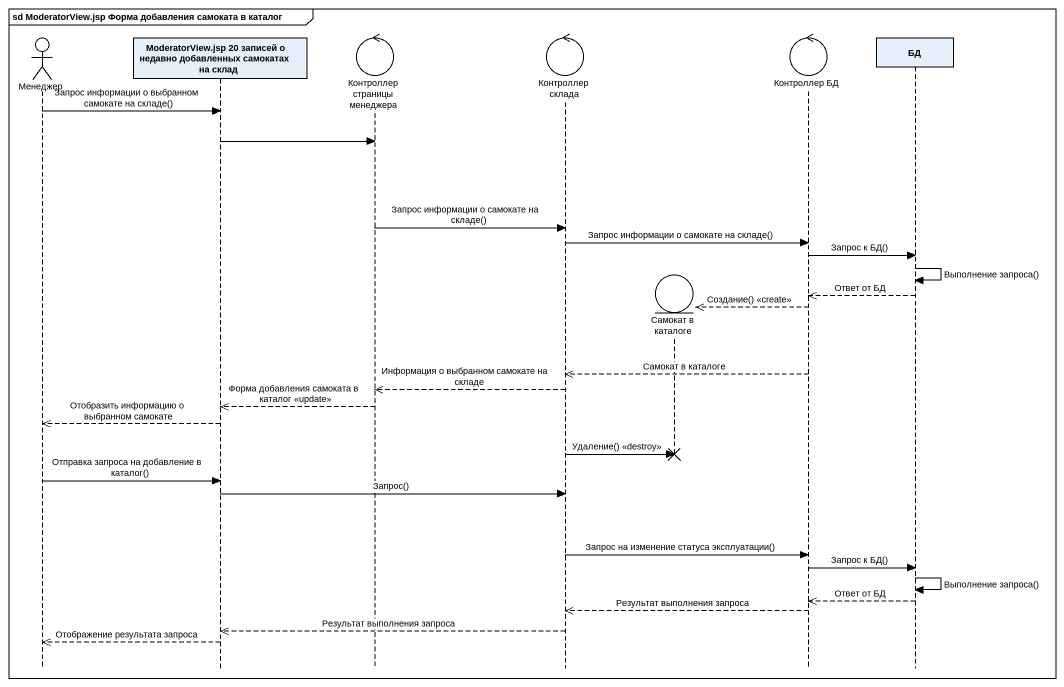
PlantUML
@startuml
mainframe sd ModeratorView.jsp Форма добавления самоката в каталог
hide footbox
actor Менеджер
participant "ModeratorView.jsp 20 записей о недавно добавленных самокатах на склад" as ModeratorView_jsp_20
control "Контроллер страницы менеджера" as Контроллер_страницы
control "Контроллер склада" as Контроллер_склада
entity "Самокат в каталоге" as Самокат_в_каталоге
control "Контроллер БД" as Контроллер_БД
participant БД

Менеджер -> ModeratorView_jsp_20 : Запрос информации о выбранном самокате на складе()
ModeratorView_jsp_20 -> Контроллер_страницы
Контроллер_страницы -> Контроллер_склада : Запрос информации о самокате на складе()
Контроллер_склада -> Контроллер_БД : Запрос информации о самокате на складе()
Контроллер_БД -> БД : Запрос к БД()
БД -> БД : Выполнение запроса()
БД -->> Контроллер_БД : Ответ от БД
Контроллер_БД -->> Самокат_в_каталоге ** : Создание() <<create>>
Контроллер_БД -->> Контроллер_склада : Самокат в каталоге
Контроллер_склада -->> Контроллер_страницы : Информация о выбранном самокате на складе
Контроллер_страницы -->> ModeratorView_jsp_20 : Форма добавления самоката в каталог <<update>>
ModeratorView_jsp_20 -->> Менеджер : Отобразить информацию о выбранном самокате
Контроллер_склада -> Самокат_в_каталоге !! : Удаление() <<destroy>>
Менеджер -> ModeratorView_jsp_20 : Отправка запроса на добавление в каталог()
ModeratorView_jsp_20 -> Контроллер_склада : Запрос()
Контроллер_склада -> Контроллер_БД : Запрос на изменение статуса эксплуатации()
Контроллер_БД -> БД : Запрос к БД()
БД -> БД : Выполнение запроса()
БД -->> Контроллер_БД : Ответ от БД
Контроллер_БД -->> Контроллер_склада : Результат выполнения запроса
Контроллер_склада -->> ModeratorView_jsp_20 : Результат выполнения запроса
ModeratorView_jsp_20 -->> Менеджер : Отображение результата запроса
@enduml
